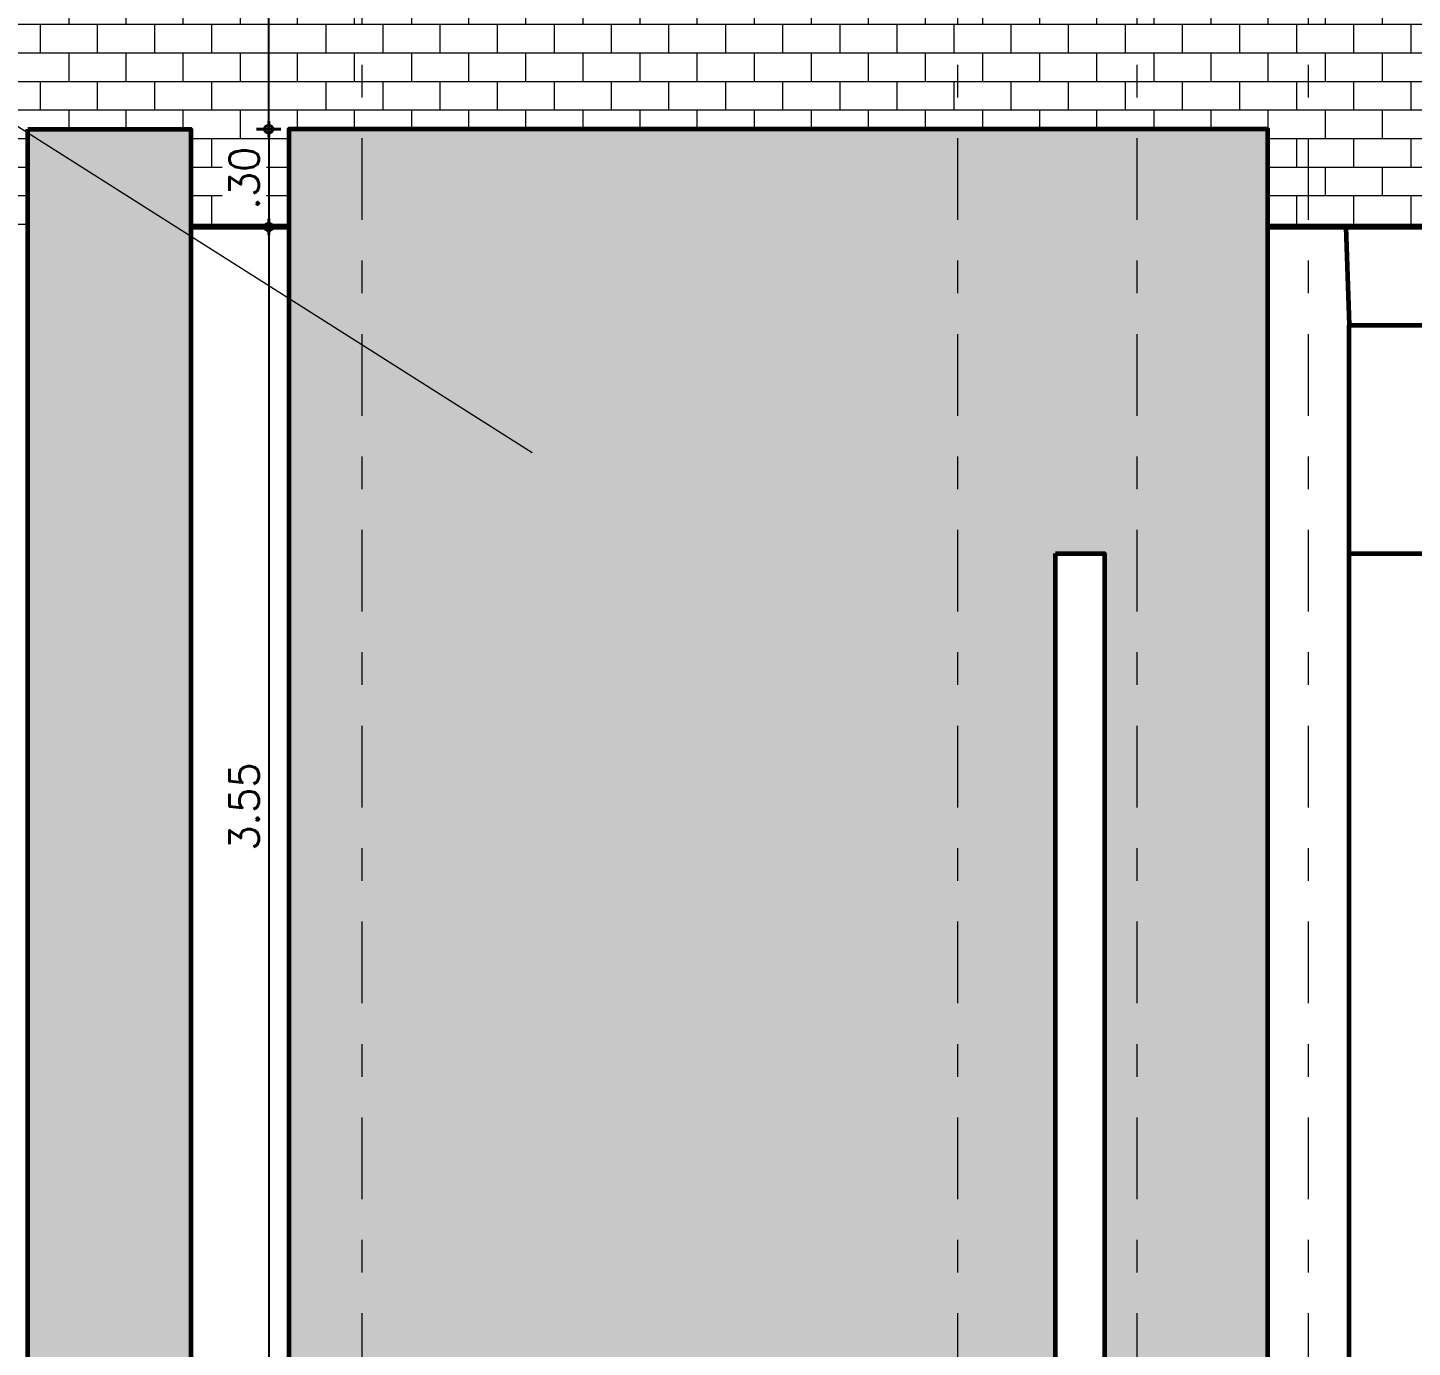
# Model space of a CAD drawing. Header units: metres. Extents: x -50 to 76, y -61 to 14.
# Drawn here: x -41.777 to -37.534, y -35.728 to -31.685 of the extents above; entities that cross this region are included whole.
import ezdxf

# ---------------------------------------------------------------- set-up
doc = ezdxf.new("R2010")
doc.units = ezdxf.units.M
doc.header["$MEASUREMENT"] = 0
doc.linetypes.add('CENTERX2', pattern=[4, 2.5, -0.5, 0.5, -0.5])
doc.linetypes.add('DASHDOT2', pattern=[0.5, 0.25, -0.125, 0, -0.125])
for name, color, linetype, lineweight in [('1 ACHURADO PLACAS', 45, 'Continuous', 15), ('1 CALCAS', 255, 'Continuous', 60), ('1 NIVELES', 145, 'Continuous', 18), ('COTAS', 251, 'Continuous', 35), ('EJES', 251, 'CENTERX2', 0)]:
    doc.layers.add(name, color=color, linetype=linetype, lineweight=lineweight)
doc.styles.add('cotas', font='romans.shx')
doc.dimstyles.new('COT-50', dxfattribs={"dimscale": 0.5, "dimtxt": 0.18, "dimasz": 0.05, "dimexe": 0.08, "dimexo": 0.1, "dimgap": 0.06, "dimtad": 1, "dimzin": 4, "dimdsep": 46, "dimtxsty": 'cotas', "dimblk1": 'COTA', "dimblk2": 'COTA', "dimsah": 1, "dimcen": 0.09, "dimse1": 1, "dimse2": 1, "dimclrd": 256, "dimclre": 253, "dimclrt": 14, "dimadec": 0, "dimazin": 0, "dimtfac": 1, "dimtix": 1, "dimtmove": 0, "dimatfit": 3, "dimldrblk": 'COTA', "dimfxl": 1, "dimtfill": 1, "dimtfillclr": 256, "dimtolj": 1, "dimtzin": 12, "dimarcsym": 0})

# ---------------------------------------------------------------- blocks, each defined once
blk = doc.blocks.new('COTA')
for p, q in [((-1, 0), (1, 0)), ((0, 1.5), (0, -1.5))]:
    blk.add_line(p, q)
blk.add_circle((0, 0), 0.5)
blk = doc.blocks.new('*D691')
at = {"layer": 'COTAS', "lineweight": -2, "transparency": 16777216}
blk.add_line((-41.0381, -32.3213), (-41.0381, -35.8213), dxfattribs=at)
at = {"layer": 'Defpoints', "color": 0, "transparency": 16777216}
for p in [(-40.9768, -32.2963), (-41.2768, -35.8463), (-41.0381, -35.8463)]:
    blk.add_point(p, dxfattribs=at)
at = {"layer": 'COTAS', "lineweight": -2, "transparency": 16777216, "xscale": 0.025, "yscale": 0.025, "zscale": 0.025}
for p, rotation in [((-41.0381, -32.2963), 90), ((-41.0381, -35.8463), 270)]:
    blk.add_blockref('COTA', p, dxfattribs=dict(at, rotation=rotation))
at = {"layer": 'COTAS', "color": 14, "transparency": 16777216, "insert": (-41.1131, -34.0713), "char_height": 0.09, "attachment_point": 5, "rotation": 90, "style": 'cotas', "bg_fill": 3, "box_fill_scale": 1.25, "bg_fill_color": 256, "bg_fill_true_color": 13158600, "bg_fill_transparency": 0}
blk.add_mtext('\\A1;3.55', dxfattribs=at)
blk = doc.blocks.new('*D692')
at = {"layer": 'COTAS', "lineweight": -2, "transparency": 16777216}
blk.add_line((-41.0381, -32.0213), (-41.0381, -32.2713), dxfattribs=at)
at = {"layer": 'Defpoints', "color": 0, "transparency": 16777216}
for p in [(-40.9768, -31.9963), (-41.0381, -32.2963), (-40.9768, -32.2963)]:
    blk.add_point(p, dxfattribs=at)
at = {"layer": 'COTAS', "lineweight": -2, "transparency": 16777216, "xscale": 0.025, "yscale": 0.025, "zscale": 0.025}
for p, rotation in [((-41.0381, -31.9963), 90), ((-41.0381, -32.2963), 270)]:
    blk.add_blockref('COTA', p, dxfattribs=dict(at, rotation=rotation))
at = {"layer": 'COTAS', "color": 14, "transparency": 16777216, "insert": (-41.1131, -32.1463), "char_height": 0.09, "attachment_point": 5, "rotation": 90, "style": 'cotas', "bg_fill": 3, "box_fill_scale": 1.25, "bg_fill_color": 256, "bg_fill_true_color": 13158600, "bg_fill_transparency": 0}
blk.add_mtext('\\A1;.30', dxfattribs=at)
blk = doc.blocks.new('*D693')
at = {"layer": 'COTAS', "lineweight": -2, "transparency": 16777216}
blk.add_line((-41.0381, -31.9713), (-41.0381, -30.8213), dxfattribs=at)
at = {"layer": 'Defpoints', "color": 0, "transparency": 16777216}
for p in [(-42.0768, -30.7963), (-41.0381, -30.7963), (-41.2768, -31.9963)]:
    blk.add_point(p, dxfattribs=at)
at = {"layer": 'COTAS', "lineweight": -2, "transparency": 16777216, "xscale": 0.025, "yscale": 0.025, "zscale": 0.025}
for p, rotation in [((-41.0381, -30.7963), 90), ((-41.0381, -31.9963), 270)]:
    blk.add_blockref('COTA', p, dxfattribs=dict(at, rotation=rotation))
at = {"layer": 'COTAS', "color": 14, "transparency": 16777216, "insert": (-41.1131, -31.3963), "char_height": 0.09, "attachment_point": 5, "rotation": 90, "style": 'cotas', "bg_fill": 3, "box_fill_scale": 1.25, "bg_fill_color": 256, "bg_fill_true_color": 13158600, "bg_fill_transparency": 0}
blk.add_mtext('\\A1;1.20', dxfattribs=at)

msp = doc.modelspace()

# ---------------------------------------------------------------- hatches: boundary and pattern name
at = {"layer": '1 ACHURADO PLACAS'}
h = msp.add_hatch(dxfattribs=at)
h.set_pattern_fill('BRICK', color=256, scale=0.35)
h.paths.add_polyline_path([(-42.0018, -30.7963), (-42.0768, -30.7963), (-42.0768, -31.8171), (-42.0018, -31.8646)])
h.paths.add_polyline_path([(-42.0018, -31.8646), (-42.0768, -31.8171), (-42.0768, -32.2963), (-42.0018, -32.2963)])
h.paths.add_polyline_path([(-41.7768, -32.0072), (-42.0018, -31.8646), (-42.0018, -32.2963), (-41.7768, -32.2963)], flags=17)
h.paths.add_polyline_path([(-40.7518, -30.7963), (-42.0018, -30.7963), (-42.0018, -31.8646), (-41.7768, -32.0072), (-41.7768, -31.9963), (-41.2768, -31.9963), (-41.2768, -32.2963), (-40.9768, -32.2963), (-40.9768, -31.9963), (-40.7518, -31.9963)])
h.paths.add_polyline_path([(-38.9268, -30.7963), (-40.7518, -30.7963), (-40.7518, -31.9963), (-38.9268, -31.9963)])
h.paths.add_polyline_path([(-38.3768, -30.7963), (-38.9268, -30.7963), (-38.9268, -31.9963), (-38.3768, -31.9963)])
h.paths.add_polyline_path([(-37.8518, -30.7963), (-38.3768, -30.7963), (-38.3768, -31.9963), (-37.9768, -31.9963), (-37.9768, -32.2963), (-37.8518, -32.2963)])
h.paths.add_polyline_path([(-37.6934, -30.7963), (-37.8518, -30.7963), (-37.8518, -32.2963), (-37.7368, -32.2963), (-36.5018, -32.2963), (-36.5018, -31.6703)])
h.paths.add_polyline_path([(-36.5018, -30.7963), (-37.6934, -30.7963), (-36.5018, -31.6703)], flags=17)
h.paths.add_polyline_path([(-35.8268, -30.7963), (-36.5018, -30.7963), (-36.5018, -31.6703), (-36.0268, -32.0186), (-36.0268, -31.2963), (-35.8268, -31.2963)])
h.paths.add_polyline_path([(-36.5018, -31.6703), (-36.5018, -32.2963), (-36.0268, -32.2963), (-36.0268, -32.0186)])
h.paths.add_polyline_path([(-31.9618, -30.7963), (-35.8268, -30.7963), (-35.8268, -31.2963), (-35.6268, -31.2963), (-35.6268, -32.2963), (-31.9618, -32.2963)])
h.paths.add_polyline_path([(-30.5268, -30.7963), (-31.9618, -30.7963), (-31.9618, -32.2963), (-30.5268, -32.2963)])
h.paths.add_polyline_path([(-30.3768, -30.7963), (-30.5268, -30.7963), (-30.5268, -32.2963), (-30.3768, -32.2963)])
h = msp.add_hatch(dxfattribs=at)
h.set_pattern_fill('AR-RSHKE', color=256, scale=0.008, angle=90)
h.paths.add_polyline_path([(-41.2768, -32.324), (-41.7768, -32.0072), (-41.7768, -36.2921), (-41.2768, -36.2921)])
h.paths.add_polyline_path([(-41.2768, -31.9963), (-41.7768, -31.9963), (-41.7768, -32.0072), (-41.2768, -32.324)])
h.paths.add_polyline_path([(-40.7518, -32.6566), (-40.9768, -32.5141), (-40.9768, -36.2921), (-40.7518, -36.2921)])
h.paths.add_polyline_path([(-38.9268, -31.9963), (-40.7518, -31.9963), (-40.7518, -36.2921), (-38.9268, -36.2921)])
h.paths.add_polyline_path([(-40.7518, -31.9963), (-40.9768, -31.9963), (-40.9768, -32.5141), (-40.7518, -32.6566)])
h.paths.add_polyline_path([(-38.3768, -31.9963), (-38.9268, -31.9963), (-38.9268, -36.2921), (-38.6268, -36.2921), (-38.6268, -33.2963), (-38.4768, -33.2963), (-38.4768, -36.2921), (-38.3768, -36.2921)])
h.paths.add_polyline_path([(-37.9768, -31.9963), (-38.3768, -31.9963), (-38.3768, -36.2921), (-37.9768, -36.2921)])

# ---------------------------------------------------------------- linework, layer by layer
at = {"layer": '1 CALCAS'}
for p, q in [((-41.2768, -32.2963), (-40.9768, -32.2963)), ((-37.9768, -32.2963), (-37.7368, -32.2963)), ((-37.7368, -32.2963), (-36.0268, -32.2963)), ((-37.7268, -38.7963), (-37.7268, -32.5963)), ((-37.7268, -33.2963), (-36.0268, -33.2963))]:
    msp.add_line(p, q, dxfattribs=at)
for points in [[(-41.7768, -31.9963), (-41.2768, -31.9963), (-41.2768, -36.2921), (-41.7768, -36.2921)], [(-38.6268, -33.2963), (-38.4768, -33.2963), (-38.4768, -36.2921), (-37.9768, -36.2921), (-37.9768, -31.9963), (-40.9768, -31.9963), (-40.9768, -36.2921), (-38.6268, -36.2921)]]:
    msp.add_lwpolyline(points, close=True, dxfattribs=at)
msp.add_lwpolyline([(-37.7368, -32.2963), (-37.7268, -32.5963), (-36.0268, -32.5963)], dxfattribs=at)
at = {"layer": 'EJES', "linetype": 'DASHDOT2'}
for p, q in [((-40.7518, -40.074), (-40.7518, -29.6766)), ((-38.9268, -40.074), (-38.9268, -29.6766)), ((-38.3768, -40.074), (-38.3768, -29.6766)), ((-37.8518, -40.074), (-37.8518, -29.6766))]:
    msp.add_line(p, q, dxfattribs=at)

# ---------------------------------------------------------------- next in the draw order: dimensions: what is measured, and where the dimension line sits
at = {"layer": 'COTAS'}
dim = msp.add_linear_dim(base=(-41.0381, -35.8463), p1=(-40.9768, -32.2963), p2=(-41.2768, -35.8463), angle=90, dimstyle='COT-50', dxfattribs=at)
dim.commit()
dim.dimension.update_dxf_attribs({"geometry": '*D691', "text_midpoint": (-41.1131, -34.0713)})

# ---------------------------------------------------------------- next in the draw order: dimensions: what is measured, and where the dimension line sits
dim = msp.add_linear_dim(base=(-41.0381, -32.2963), p1=(-40.9768, -31.9963), p2=(-40.9768, -32.2963), angle=90, dimstyle='COT-50', dxfattribs=at)
dim.commit()
dim.dimension.update_dxf_attribs({"geometry": '*D692', "text_midpoint": (-41.1131, -32.1463)})

# ---------------------------------------------------------------- next in the draw order: dimensions: what is measured, and where the dimension line sits
dim = msp.add_linear_dim(base=(-41.0381, -30.7963), p1=(-41.2768, -31.9963), p2=(-42.0768, -30.7963), angle=90, dimstyle='COT-50', dxfattribs=at)
dim.commit()
dim.dimension.update_dxf_attribs({"geometry": '*D693', "text_midpoint": (-41.1131, -31.3963)})

# ---------------------------------------------------------------- next in the draw order: linework, layer by layer
at = {"layer": '1 NIVELES'}
msp.add_line((-42.5589, -31.5116), (-40.2308, -32.9867), dxfattribs=at)

doc.saveas('drawing.dxf')
